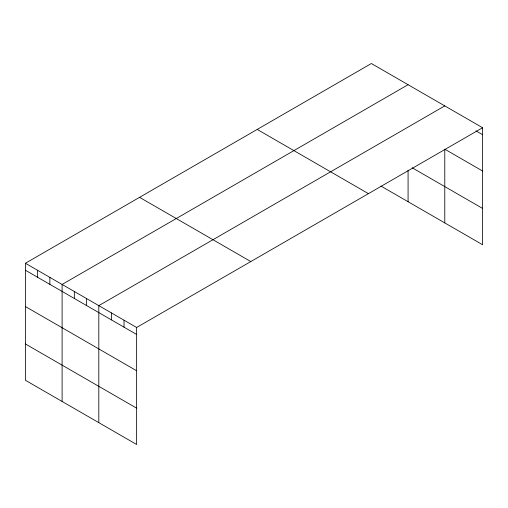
<?xml version="1.0" encoding="UTF-8"?>
<svg xmlns="http://www.w3.org/2000/svg" width="508" height="508" viewBox="0 0 508 508"><rect width="100%" height="100%" fill="white"/><g stroke="black" fill="none" stroke-linecap="round" stroke-linejoin="round"><path stroke-width="0.76" d="M25.4 263.258L136.633 327.476L136.633 444.487L25.4 380.27L25.4 263.258L371.367 63.513L482.6 127.73L482.6 244.742L380.886 186.023M408.076 84.703L62.103 284.448L62.103 401.46M444.779 105.893L98.812 305.638L98.812 422.656M136.633 327.476L482.6 127.73M475.964 130.874L482.6 134.703M482.6 171.018L444.779 149.181L444.779 222.91M412.153 167.761L482.6 208.432M257.2 129.426L368.427 193.643M139.573 197.339L250.8 261.556M25.4 270.231L136.633 334.448M25.4 306.54L136.633 370.757M25.4 343.954L136.633 408.172M408.076 170.142L408.076 201.72M124.022 320.192L124.022 327.171M111.417 312.915L111.417 319.888M86.576 298.577L86.576 305.549M74.339 291.509L74.339 298.482M49.873 277.381L49.873 284.359M37.636 270.32L37.636 277.292"/></g></svg>
